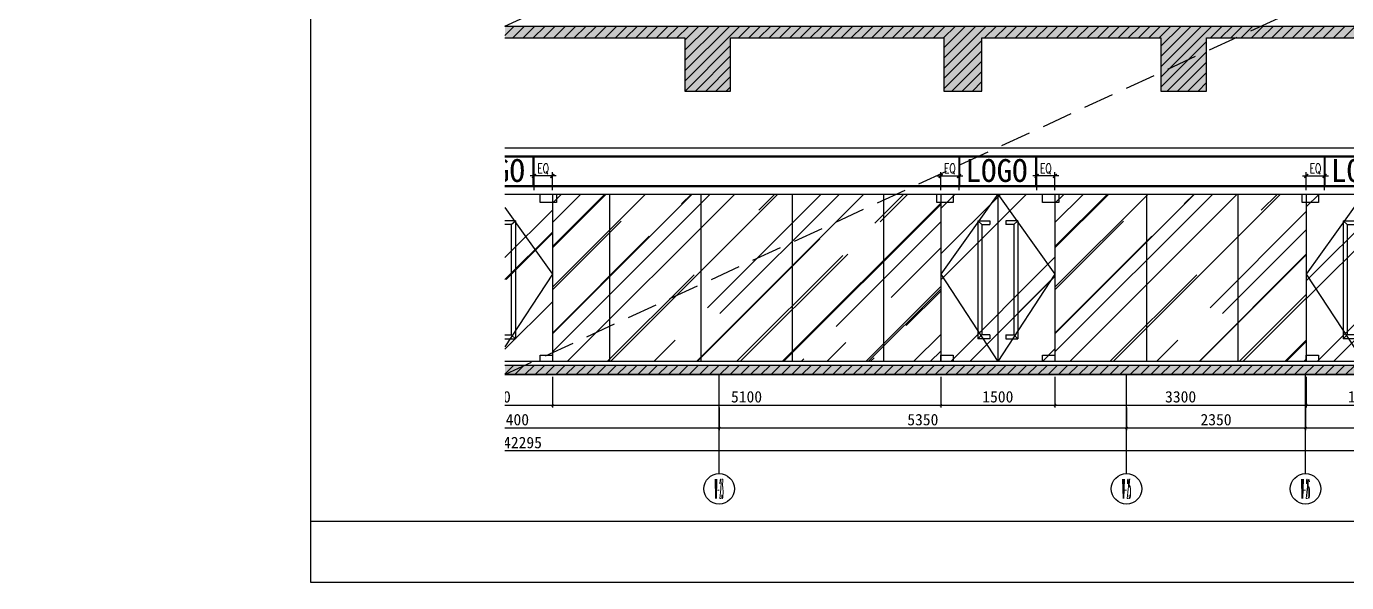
# Model space of a CAD drawing. Header units: millimetres. Extents: x 110215 to 630040, y -488650 to 141897.
# Drawn here: x 188285 to 205620, y 121786 to 129086 of the extents above; entities that cross this region are included whole.
import ezdxf
from ezdxf.enums import TextEntityAlignment as Align
from ezdxf.xclip import XClip

# ---------------------------------------------------------------- set-up
doc = ezdxf.new("R2010")
doc.units = ezdxf.units.MM
doc.header["$LTSCALE"] = 1000
doc.header["$XCLIPFRAME"] = 0
doc.linetypes.add('_DASH', pattern=[0.6, 0.4, -0.2])
doc.layers.get('Defpoints').update_dxf_attribs({"color": 2})
for name, color, linetype in [('0-118标注', 2, 'Continuous'), ('0-140c立面材料填充', 250, 'Continuous'), ('0-140d立面材料分隔', 146, 'Continuous'), ('0-140立面图剖切线', 4, 'Continuous')]:
    doc.layers.add(name, color=color, linetype=linetype)
doc.styles.add('_TCH_AXIS', font='COMPLEX', dxfattribs={"bigfont": 'GBCBIG'})
doc.styles.add('COMPLEX', font='COMPLEX')
doc.styles.add('TXT', font='txt.shx', dxfattribs={"width": 0.7})
doc.styles.add('繁黑体', font='simhei.ttf')
doc.styles.add('黑体', font='simhei.ttf')
doc.dimstyles.new('50', dxfattribs={"dimscale": 50, "dimtxt": 3, "dimasz": 0.6, "dimexe": 0.6, "dimexo": 0.6, "dimtad": 1, "dimdec": 0, "dimdsep": 46, "dimtxsty": '黑体', "dimblk1": 'ARCHTICK', "dimblk2": 'ARCHTICK', "dimsah": 1, "dimcen": 0, "dimdle": 1, "dimclrd": 251, "dimclre": 251, "dimclrt": 2, "dimadec": 0, "dimazin": 0, "dimtfac": 1, "dimtdec": 0, "dimtix": 1, "dimtmove": 2, "dimatfit": 3, "dimldrblk": 'DOT', "dimfxl": 0, "dimtolj": 1, "dimtzin": 0, "dimarcsym": 0})
doc.dimstyles.new('副本 1-50', dxfattribs={"dimscale": 50, "dimtxt": 2.5, "dimasz": 1, "dimexe": 1, "dimexo": 1, "dimgap": 0.6, "dimtad": 1, "dimdec": 0, "dimrnd": 5, "dimzin": 0, "dimdsep": 46, "dimtxsty": 'TXT', "dimblk": 'ARCHTICK', "dimcen": 4, "dimdle": 1, "dimclrd": 3, "dimclre": 3, "dimclrt": 3, "dimadec": 0, "dimazin": 0, "dimtfac": 1, "dimtdec": 0, "dimtix": 1, "dimtmove": 2, "dimatfit": 3, "dimldrblk": 'ARCHTICK', "dimfxl": 0, "dimtolj": 1, "dimtzin": 0, "dimarcsym": 0})

# ---------------------------------------------------------------- blocks, each defined once
blk = doc.blocks.new('_ArchTick')
at = {"color": 0, "linetype": 'ByBlock', "const_width": 0.4}
blk.add_lwpolyline([(-0.5, -0.5), (0.5, 0.5)], dxfattribs=at)
blk = doc.blocks.new('*D130')
at = {"color": 3, "lineweight": -2, "transparency": 16777216}
for p, q in [((2433621, 314332), (2433281, 314332)), ((2433331, 314145), (2433331, 314382)), ((2433571, 314145), (2433571, 314382))]:
    blk.add_line(p, q, dxfattribs=at)
at = {"layer": 'Defpoints', "color": 0, "transparency": 16777216}
for p in [(2433331, 314332), (2433331, 314095), (2433571, 314095)]:
    blk.add_point(p, dxfattribs=at)
at = {"color": 3, "lineweight": -2, "transparency": 16777216, "xscale": 50, "yscale": 50, "zscale": 50, "rotation": 180}
blk.add_blockref('_ArchTick', (2433331, 314332), dxfattribs=at)
at = {"color": 3, "lineweight": -2, "transparency": 16777216, "xscale": 50, "yscale": 50, "zscale": 50}
blk.add_blockref('_ArchTick', (2433571, 314332), dxfattribs=at)
at = {"color": 3, "transparency": 16777216, "insert": (2433451, 314425), "char_height": 125, "attachment_point": 5, "style": 'TXT'}
blk.add_mtext('\\A1;EQ', dxfattribs=at)
blk = doc.blocks.new('*D131')
at = {"color": 3, "lineweight": -2, "transparency": 16777216}
for p, q in [((2432021, 314332), (2432361, 314332)), ((2432071, 314145), (2432071, 314382)), ((2432311, 314145), (2432311, 314382))]:
    blk.add_line(p, q, dxfattribs=at)
at = {"layer": 'Defpoints', "color": 0, "transparency": 16777216}
for p in [(2432311, 314332), (2432071, 314095), (2432311, 314095)]:
    blk.add_point(p, dxfattribs=at)
at = {"color": 3, "lineweight": -2, "transparency": 16777216, "xscale": 50, "yscale": 50, "zscale": 50, "rotation": 180}
blk.add_blockref('_ArchTick', (2432071, 314332), dxfattribs=at)
at = {"color": 3, "lineweight": -2, "transparency": 16777216, "xscale": 50, "yscale": 50, "zscale": 50}
blk.add_blockref('_ArchTick', (2432311, 314332), dxfattribs=at)
at = {"color": 3, "transparency": 16777216, "insert": (2432191, 314425), "char_height": 125, "attachment_point": 5, "style": 'TXT'}
blk.add_mtext('\\A1;EQ', dxfattribs=at)
blk = doc.blocks.new('*D659')
at = {"color": 251, "lineweight": -2, "transparency": 16777216}
for p, q in [((211194, 104840), (211194, 104440)), ((212694, 104840), (212694, 104440)), ((211144, 104470), (212744, 104470))]:
    blk.add_line(p, q, dxfattribs=at)
at = {"layer": 'Defpoints', "color": 0, "transparency": 16777216}
for p in [(211194, 104870), (212694, 104870), (212694, 104470)]:
    blk.add_point(p, dxfattribs=at)
at = {"color": 251, "lineweight": -2, "transparency": 16777216, "xscale": 30, "yscale": 30, "zscale": 30, "rotation": 180}
blk.add_blockref('_ArchTick', (211194, 104470), dxfattribs=at)
at = {"color": 251, "lineweight": -2, "transparency": 16777216, "xscale": 30, "yscale": 30, "zscale": 30}
blk.add_blockref('_ArchTick', (212694, 104470), dxfattribs=at)
at = {"color": 2, "transparency": 16777216, "insert": (211944, 104578), "char_height": 150, "attachment_point": 5, "style": '黑体'}
blk.add_mtext('\\A1;1500', dxfattribs=at)
blk = doc.blocks.new('_DOT')
at = {"color": 0, "linetype": 'ByBlock'}
blk.add_line((-0.5, 0), (-1, 0), dxfattribs=at)
at = {"color": 0, "linetype": 'ByBlock', "const_width": 0.5}
blk.add_lwpolyline([(-0.25, 0, 1), (0.25, 0, 1)], format="xyb", close=True, dxfattribs=at)
blk = doc.blocks.new('*D660')
at = {"color": 251, "lineweight": -2, "transparency": 16777216}
for p, q in [((212694, 104840), (212694, 104440)), ((217794, 104840), (217794, 104440)), ((212644, 104470), (217844, 104470))]:
    blk.add_line(p, q, dxfattribs=at)
at = {"layer": 'Defpoints', "color": 0, "transparency": 16777216}
for p in [(212694, 104870), (217794, 104870), (217794, 104470)]:
    blk.add_point(p, dxfattribs=at)
at = {"color": 251, "lineweight": -2, "transparency": 16777216, "xscale": 30, "yscale": 30, "zscale": 30, "rotation": 180}
blk.add_blockref('_ArchTick', (212694, 104470), dxfattribs=at)
at = {"color": 251, "lineweight": -2, "transparency": 16777216, "xscale": 30, "yscale": 30, "zscale": 30}
blk.add_blockref('_ArchTick', (217794, 104470), dxfattribs=at)
at = {"color": 2, "transparency": 16777216, "insert": (215244, 104578), "char_height": 150, "attachment_point": 5, "style": '黑体'}
blk.add_mtext('\\A1;5100', dxfattribs=at)
blk = doc.blocks.new('*D661')
at = {"color": 251, "lineweight": -2, "transparency": 16777216}
for p, q in [((217794, 104840), (217794, 104440)), ((219294, 104840), (219294, 104440)), ((217744, 104470), (219344, 104470))]:
    blk.add_line(p, q, dxfattribs=at)
at = {"layer": 'Defpoints', "color": 0, "transparency": 16777216}
for p in [(217794, 104870), (219294, 104870), (219294, 104470)]:
    blk.add_point(p, dxfattribs=at)
at = {"color": 251, "lineweight": -2, "transparency": 16777216, "xscale": 30, "yscale": 30, "zscale": 30, "rotation": 180}
blk.add_blockref('_ArchTick', (217794, 104470), dxfattribs=at)
at = {"color": 251, "lineweight": -2, "transparency": 16777216, "xscale": 30, "yscale": 30, "zscale": 30}
blk.add_blockref('_ArchTick', (219294, 104470), dxfattribs=at)
at = {"color": 2, "transparency": 16777216, "insert": (218544, 104578), "char_height": 150, "attachment_point": 5, "style": '黑体'}
blk.add_mtext('\\A1;1500', dxfattribs=at)
blk = doc.blocks.new('*D662')
at = {"color": 251, "lineweight": -2, "transparency": 16777216}
for p, q in [((219294, 104840), (219294, 104440)), ((222594, 104840), (222594, 104440)), ((219244, 104470), (222644, 104470))]:
    blk.add_line(p, q, dxfattribs=at)
at = {"layer": 'Defpoints', "color": 0, "transparency": 16777216}
for p in [(219294, 104870), (222594, 104870), (222594, 104470)]:
    blk.add_point(p, dxfattribs=at)
at = {"color": 251, "lineweight": -2, "transparency": 16777216, "xscale": 30, "yscale": 30, "zscale": 30, "rotation": 180}
blk.add_blockref('_ArchTick', (219294, 104470), dxfattribs=at)
at = {"color": 251, "lineweight": -2, "transparency": 16777216, "xscale": 30, "yscale": 30, "zscale": 30}
blk.add_blockref('_ArchTick', (222594, 104470), dxfattribs=at)
at = {"color": 2, "transparency": 16777216, "insert": (220944, 104578), "char_height": 150, "attachment_point": 5, "style": '黑体'}
blk.add_mtext('\\A1;3300', dxfattribs=at)
blk = doc.blocks.new('*D663')
at = {"color": 251, "lineweight": -2, "transparency": 16777216}
for p, q in [((222594, 104840), (222594, 104440)), ((224094, 104840), (224094, 104440)), ((222544, 104470), (224144, 104470))]:
    blk.add_line(p, q, dxfattribs=at)
at = {"layer": 'Defpoints', "color": 0, "transparency": 16777216}
for p in [(222594, 104870), (224094, 104870), (224094, 104470)]:
    blk.add_point(p, dxfattribs=at)
at = {"color": 251, "lineweight": -2, "transparency": 16777216, "xscale": 30, "yscale": 30, "zscale": 30, "rotation": 180}
blk.add_blockref('_ArchTick', (222594, 104470), dxfattribs=at)
at = {"color": 251, "lineweight": -2, "transparency": 16777216, "xscale": 30, "yscale": 30, "zscale": 30}
blk.add_blockref('_ArchTick', (224094, 104470), dxfattribs=at)
at = {"color": 2, "transparency": 16777216, "insert": (223344, 104578), "char_height": 150, "attachment_point": 5, "style": '黑体'}
blk.add_mtext('\\A1;1500', dxfattribs=at)
blk = doc.blocks.new('*D676')
at = {"color": 251, "lineweight": -2, "transparency": 16777216}
for p, q in [((209484, 104440), (209484, 104140)), ((214884, 104440), (214884, 104140)), ((209434, 104170), (214934, 104170))]:
    blk.add_line(p, q, dxfattribs=at)
at = {"layer": 'Defpoints', "color": 0, "transparency": 16777216}
for p in [(209484, 104470), (214884, 104470), (214884, 104170)]:
    blk.add_point(p, dxfattribs=at)
at = {"color": 251, "lineweight": -2, "transparency": 16777216, "xscale": 30, "yscale": 30, "zscale": 30, "rotation": 180}
blk.add_blockref('_ArchTick', (209484, 104170), dxfattribs=at)
at = {"color": 251, "lineweight": -2, "transparency": 16777216, "xscale": 30, "yscale": 30, "zscale": 30}
blk.add_blockref('_ArchTick', (214884, 104170), dxfattribs=at)
at = {"color": 2, "transparency": 16777216, "insert": (212184, 104278), "char_height": 150, "attachment_point": 5, "style": '黑体'}
blk.add_mtext('\\A1;5400', dxfattribs=at)
blk = doc.blocks.new('*D677')
at = {"color": 251, "lineweight": -2, "transparency": 16777216}
for p, q in [((214884, 104440), (214884, 104140)), ((220234, 104440), (220234, 104140)), ((214834, 104170), (220284, 104170))]:
    blk.add_line(p, q, dxfattribs=at)
at = {"layer": 'Defpoints', "color": 0, "transparency": 16777216}
for p in [(214884, 104470), (220234, 104470), (220234, 104170)]:
    blk.add_point(p, dxfattribs=at)
at = {"color": 251, "lineweight": -2, "transparency": 16777216, "xscale": 30, "yscale": 30, "zscale": 30, "rotation": 180}
blk.add_blockref('_ArchTick', (214884, 104170), dxfattribs=at)
at = {"color": 251, "lineweight": -2, "transparency": 16777216, "xscale": 30, "yscale": 30, "zscale": 30}
blk.add_blockref('_ArchTick', (220234, 104170), dxfattribs=at)
at = {"color": 2, "transparency": 16777216, "insert": (217559, 104278), "char_height": 150, "attachment_point": 5, "style": '黑体'}
blk.add_mtext('\\A1;5350', dxfattribs=at)
blk = doc.blocks.new('*D678')
at = {"color": 251, "lineweight": -2, "transparency": 16777216}
for p, q in [((220234, 104440), (220234, 104140)), ((222584, 104440), (222584, 104140)), ((220184, 104170), (222634, 104170))]:
    blk.add_line(p, q, dxfattribs=at)
at = {"layer": 'Defpoints', "color": 0, "transparency": 16777216}
for p in [(220234, 104470), (222584, 104470), (222584, 104170)]:
    blk.add_point(p, dxfattribs=at)
at = {"color": 251, "lineweight": -2, "transparency": 16777216, "xscale": 30, "yscale": 30, "zscale": 30, "rotation": 180}
blk.add_blockref('_ArchTick', (220234, 104170), dxfattribs=at)
at = {"color": 251, "lineweight": -2, "transparency": 16777216, "xscale": 30, "yscale": 30, "zscale": 30}
blk.add_blockref('_ArchTick', (222584, 104170), dxfattribs=at)
at = {"color": 2, "transparency": 16777216, "insert": (221409, 104278), "char_height": 150, "attachment_point": 5, "style": '黑体'}
blk.add_mtext('\\A1;2350', dxfattribs=at)
blk = doc.blocks.new('*D679')
at = {"color": 251, "lineweight": -2, "transparency": 16777216}
for p, q in [((222584, 104440), (222584, 104140)), ((225284, 104440), (225284, 104140)), ((222534, 104170), (225334, 104170))]:
    blk.add_line(p, q, dxfattribs=at)
at = {"layer": 'Defpoints', "color": 0, "transparency": 16777216}
for p in [(222584, 104470), (225284, 104470), (225284, 104170)]:
    blk.add_point(p, dxfattribs=at)
at = {"color": 251, "lineweight": -2, "transparency": 16777216, "xscale": 30, "yscale": 30, "zscale": 30, "rotation": 180}
blk.add_blockref('_ArchTick', (222584, 104170), dxfattribs=at)
at = {"color": 251, "lineweight": -2, "transparency": 16777216, "xscale": 30, "yscale": 30, "zscale": 30}
blk.add_blockref('_ArchTick', (225284, 104170), dxfattribs=at)
at = {"color": 2, "transparency": 16777216, "insert": (223934, 104278), "char_height": 150, "attachment_point": 5, "style": '黑体'}
blk.add_mtext('\\A1;2700', dxfattribs=at)
blk = doc.blocks.new('*D684')
at = {"color": 251, "lineweight": -2, "transparency": 16777216}
for p, q in [((191154, 104140), (191154, 103840)), ((233449, 104140), (233449, 103840)), ((233499, 103870), (191104, 103870))]:
    blk.add_line(p, q, dxfattribs=at)
at = {"layer": 'Defpoints', "color": 0, "transparency": 16777216}
for p in [(191154, 104170), (233449, 104170), (191154, 103870)]:
    blk.add_point(p, dxfattribs=at)
at = {"color": 251, "lineweight": -2, "transparency": 16777216, "xscale": 30, "yscale": 30, "zscale": 30, "rotation": 180}
blk.add_blockref('_ArchTick', (191154, 103870), dxfattribs=at)
at = {"color": 251, "lineweight": -2, "transparency": 16777216, "xscale": 30, "yscale": 30, "zscale": 30}
blk.add_blockref('_ArchTick', (233449, 103870), dxfattribs=at)
at = {"color": 2, "transparency": 16777216, "insert": (212302, 103977), "char_height": 150, "attachment_point": 5, "style": '黑体'}
blk.add_mtext('\\A1;42295', dxfattribs=at)
blk = doc.blocks.new('_AXISO')
blk.add_circle((0, 0), 0.5)
at = {"style": 'COMPLEX', "width": 1.041667}
blk.add_attdef('A', text='', height=0.56, dxfattribs=at).set_placement((-0.25, -0.28), (0.25, -0.28), align=Align.FIT)
blk = doc.blocks.new('kjlkj')
at = {"layer": '0-140c立面材料填充'}
h = blk.add_hatch(dxfattribs=at)
h.set_pattern_fill('AR-RROOF', color=256, scale=50, angle=45, style=0)
h.set_pattern_definition([(45, (2419215.6, 311894.9), (1077.63, 2873.68), [19050, -2540, 6350, -1270]), (45, (2419961, 313538.3), (-2092.4, 296.35), [3810, -419.1, 7620, -952.5]), (45, (2418901.25, 313107.2), (4068.056, 5271.41), [10160, -1778, 5080, -1270])])
h.paths.add_polyline_path([(2433571.1, 314094.9), (2432071.1, 314094.9), (2432071.1, 311894.9), (2433571.1, 311894.9)])
at = {"color": 8}
for p, q in [((2432311.1, 314194.9), (2432311.1, 314594.9)), ((2432321.1, 314194.9), (2432321.1, 314594.9)), ((2433321.1, 314194.9), (2433321.1, 314594.9)), ((2433331.1, 314194.9), (2433331.1, 314594.9))]:
    blk.add_line(p, q, dxfattribs=at)
for points in [[(2432821.1, 314094.9), (2432071.1, 313044.9), (2432821.1, 311894.9)], [(2432821.1, 314094.9), (2433571.1, 313044.9), (2432821.1, 311894.9)]]:
    blk.add_lwpolyline(points, dxfattribs=at)
at = {"layer": '0-140d立面材料分隔'}
for p, q in [((2432071.1, 314094.9), (2432071.1, 311894.9)), ((2432821.1, 314094.9), (2432821.1, 311894.9)), ((2433571.1, 314094.9), (2433571.1, 311894.9))]:
    blk.add_line(p, q, dxfattribs=at)
at = {"layer": '0-140d立面材料分隔', "color": 1}
for p, q in [((2432609.7, 313694.9, -219.5), (2432556.9, 313744.9, -219.5)), ((2432556.9, 313744.9, -219.5), (2432556.9, 312194.9)), ((2432556.9, 313744.9, -219.5), (2432715.4, 313744.9, -219.5)), ((2432609.7, 313694.9, -219.5), (2432609.7, 312244.9)), ((2432609.7, 313694.9, -219.5), (2432715.4, 313694.9, -219.5)), ((2432715.4, 313744.9, -219.5), (2432715.4, 313694.9, -219.5)), ((2432926.8, 313744.9, -219.5), (2432926.8, 313694.9, -219.5)), ((2433085.4, 313744.9, -219.5), (2432926.8, 313744.9, -219.5)), ((2433032.5, 313694.9, -219.5), (2432926.8, 313694.9, -219.5)), ((2433032.5, 313694.9, -219.5), (2433085.4, 313744.9, -219.5)), ((2433032.5, 313694.9, -219.5), (2433032.5, 312244.9)), ((2433085.4, 313744.9, -219.5), (2433085.4, 312194.9)), ((2432609.7, 312244.9), (2432556.9, 312194.9)), ((2432715.4, 312244.9), (2432609.7, 312244.9)), ((2432715.4, 312244.9), (2432715.4, 312194.9)), ((2432926.8, 312244.9), (2433032.5, 312244.9)), ((2432926.8, 312244.9), (2432926.8, 312194.9)), ((2433032.5, 312244.9), (2433085.4, 312194.9)), ((2432715.4, 312194.9), (2432556.9, 312194.9)), ((2432926.8, 312194.9), (2433085.4, 312194.9))]:
    blk.add_line(p, q, dxfattribs=at)
for points in [[(2432018.3, 314094.9), (2432233.1, 314094.9), (2432233.1, 313984.9), (2432018.3, 313984.9)], [(2433409.2, 314094.9), (2433624, 314094.9), (2433624, 313984.9), (2433409.2, 313984.9)], [(2432071.1, 311978.2), (2432233.1, 311978.2), (2432233.1, 311894.9), (2432071.1, 311894.9)], [(2433409.2, 311978.2), (2433571.1, 311978.2), (2433571.1, 311894.9), (2433409.2, 311894.9)]]:
    blk.add_lwpolyline(points, close=True, dxfattribs=at)
at = {"color": 1, "style": '繁黑体'}
blk.add_text('LOGO', height=300, dxfattribs=at).set_placement((2432396, 314253.3, -219.5))
at = {"color": 8}
dim = blk.add_linear_dim(base=(2432311.1, 314332.1), p1=(2432071.1, 314094.9), p2=(2432311.1, 314094.9), text='EQ', dimstyle='副本 1-50', dxfattribs=at)
dim.commit()
dim.dimension.update_dxf_attribs({"geometry": '*D131', "text_midpoint": (2432191.1, 314424.6)})
dim = blk.add_linear_dim(base=(2433331.1, 314332.1), p1=(2433571.1, 314094.9), p2=(2433331.1, 314094.9), angle=180, text='EQ', dimstyle='副本 1-50', dxfattribs=at)
dim.commit()
dim.dimension.update_dxf_attribs({"geometry": '*D130', "text_midpoint": (2433451.1, 314424.6)})
blk = doc.blocks.new('DFSSDFSFS')
h = blk.add_hatch()
h.set_pattern_fill('ANSI31', color=250, scale=30)
h.paths.add_polyline_path([(204983.9, 108590.5), (204983.9, 109290.5), (208485.4, 109290.5), (208485.4, 108590.5), (209085.8, 108590.5), (209085.8, 109290.5), (210938.6, 109290.5), (210938.6, 108590.5), (211541.4, 108590.5), (211541.4, 109290.5), (214435.6, 109290.5), (214435.6, 108590.5), (215035.6, 108590.5), (215035.6, 109290.5), (217835.3, 109290.5), (217835.3, 108590.5), (218335.3, 108590.5), (218335.3, 109290.5), (220685.2, 109290.5), (220685.2, 108590.5), (221285.2, 108590.5), (221285.2, 109290.5), (224209, 109290.5), (224209, 108590.5), (224610.9, 108590.5), (224610.9, 109290.5), (224670.5, 109290.5), (224670.5, 108590.5), (225270.5, 108590.5), (225270.5, 109290.5), (227405.9, 109290.5), (227405.9, 108590.5), (227905.9, 108590.5), (227905.9, 109290.5), (230205.9, 109290.5), (230205.9, 108590.5), (230705.9, 108590.5), (230705.9, 109290.5), (232848.6, 109290.5), (232848.6, 108590.5), (233449.1, 108590.5), (233449.1, 109440.5), (191154.1, 109440.5), (191154.1, 109290.5), (193143.1, 109290.5), (193143.1, 108590.5), (193764.9, 108590.5), (193764.9, 109290.5), (196277.3, 109290.5), (196277.3, 108590.5), (196888.2, 108590.5), (196888.2, 109290.5), (199935.7, 109290.5), (199935.7, 108590.5), (200535.7, 108590.5), (200535.7, 109290.5), (204383.9, 109290.5), (204383.9, 108590.5)])
h = blk.add_hatch()
h.set_pattern_fill('ANSI31', color=250, scale=30)
h.paths.add_polyline_path([(233449.1, 104870.5), (233449.1, 104990.5), (191154.1, 104990.5), (191154.1, 104870.5)])
at = {"layer": '0-140c立面材料填充'}
h = blk.add_hatch(dxfattribs=at)
h.set_pattern_fill('AR-CONC', color=256)
h.paths.add_polyline_path([(224670.5, 108590.5), (225270.5, 108590.5), (225270.5, 109290.5), (227405.9, 109290.5), (227405.9, 108590.5), (227905.9, 108590.5), (227905.9, 109290.5), (230205.9, 109290.5), (230205.9, 108590.5), (230705.9, 108590.5), (230705.9, 109290.5), (232848.6, 109290.5), (232848.6, 108590.5), (233449.1, 108590.5), (233449.1, 109440.5), (191154.1, 109440.5), (191154.1, 109290.5), (193143.1, 109290.5), (193143.1, 108590.5), (193764.9, 108590.5), (193764.9, 109290.5), (196277.3, 109290.5), (196277.3, 108590.5), (196888.2, 108590.5), (196888.2, 109290.5), (199935.7, 109290.5), (199935.7, 108590.5), (200535.7, 108590.5), (200535.7, 109290.5), (204383.9, 109290.5), (204383.9, 108590.5), (204983.9, 108590.5), (204983.9, 109290.5), (208485.4, 109290.5), (208485.4, 108590.5), (209085.8, 108590.5), (209085.8, 109290.5), (210938.6, 109290.5), (210938.6, 108590.5), (211541.4, 108590.5), (211541.4, 109290.5), (214435.6, 109290.5), (214435.6, 108590.5), (215035.6, 108590.5), (215035.6, 109290.5), (217835.3, 109290.5), (217835.3, 108590.5), (218335.3, 108590.5), (218335.3, 109290.5), (220685.2, 109290.5), (220685.2, 108590.5), (221285.2, 108590.5), (221285.2, 109290.5), (224209, 109290.5), (224209, 108590.5), (224610.9, 108590.5), (224610.9, 109290.5), (224670.5, 109290.5)])
h = blk.add_hatch(dxfattribs=at)
h.set_pattern_fill('AR-RROOF', color=256, scale=600, angle=45)
h.set_pattern_definition([(45, (223864.1, 191670.97), (509.117, 1357.645), [9000, -1200, 3000, -600]), (45, (224216.25, 192447.4), (-988.535, 140.007), [1800, -198, 3600, -450]), (45, (223715.6, 192243.72), (1921.9162, 2490.43), [4800, -840, 2400, -600])])
h.paths.add_polyline_path([(212694.1, 107240.5), (212694.1, 105040.5), (217794.1, 105040.5), (217794.1, 107240.5)])
h = blk.add_hatch(dxfattribs=at)
h.set_pattern_fill('AR-RROOF', color=256, scale=600, angle=45)
h.set_pattern_definition([(45, (230464.1, 191670.97), (509.117, 1357.645), [9000, -1200, 3000, -600]), (45, (230816.25, 192447.4), (-988.535, 140.007), [1800, -198, 3600, -450]), (45, (230315.6, 192243.72), (1921.9162, 2490.43), [4800, -840, 2400, -600])])
h.paths.add_polyline_path([(219294.1, 107240.5), (219294.1, 105040.5), (222594.1, 105040.5), (222594.1, 107240.5)])
h = blk.add_hatch(dxfattribs=at)
h.set_pattern_fill('AR-CONC', color=256)
h.paths.add_polyline_path([(233449.1, 104870.5), (233449.1, 104990.5), (191154.1, 104990.5), (191154.1, 104870.5)])
at = {"color": 251}
for p, q in [((213444.1, 107240.5), (213444.1, 105040.5)), ((214644.1, 107240.5), (214644.1, 105040.5)), ((215844.1, 107240.5), (215844.1, 105040.5)), ((217044.1, 107240.5), (217044.1, 105040.5)), ((220494.1, 107240.5), (220494.1, 105040.5)), ((221694.1, 107240.5), (221694.1, 105040.5))]:
    blk.add_line(p, q, dxfattribs=at)
for p, q in [((233449.1, 104990.5), (191154.1, 104990.5)), ((233449.1, 104870.5), (191154.1, 104870.5))]:
    blk.add_line(p, q)
for points in [[(204983.9, 109290.5), (208485.4, 109290.5), (208485.4, 108590.5), (209085.8, 108590.5), (209085.8, 109290.5), (210938.6, 109290.5), (210938.6, 108590.5), (211541.4, 108590.5), (211541.4, 109290.5), (214435.6, 109290.5), (214435.6, 108590.5), (215035.6, 108590.5), (215035.6, 109290.5), (217835.3, 109290.5), (217835.3, 108590.5), (218335.3, 108590.5), (218335.3, 109290.5), (220685.2, 109290.5), (220685.2, 108590.5), (221285.2, 108590.5), (221285.2, 109290.5), (224209, 109290.5)], [(233449.1, 109440.5), (191154.1, 109440.5)]]:
    blk.add_lwpolyline(points)
blk.add_lwpolyline([(233449.1, 104990.5), (191154.1, 104990.5), (191154.1, 104870.5), (233449.1, 104870.5)], close=True)
at = {"layer": '0-118标注'}
for p, q in [((214884.2, 103570.5, 13.8), (214884.2, 104870.5)), ((220234.2, 103570.5, 13.8), (220234.2, 104870.5)), ((222584.2, 103570.5, 13.8), (222584.2, 104870.5))]:
    blk.add_line(p, q, dxfattribs=at)
at = {"layer": '0-140d立面材料分隔'}
for p, q in [((208709.1, 107740.5), (229649.1, 107740.5)), ((208709.1, 107730.5), (229649.1, 107730.5)), ((208709.1, 107350.5), (229649.1, 107350.5)), ((208709.1, 107340.5), (229649.1, 107340.5)), ((208709.1, 107240.5), (229649.1, 107240.5))]:
    blk.add_line(p, q, dxfattribs=at)
at = {"layer": '0-140立面图剖切线'}
for p, q in [((233449.1, 107840.5), (191054.1, 107840.5)), ((233449.1, 105040.5), (191154.1, 105040.5))]:
    blk.add_line(p, q, dxfattribs=at)
at = {"color": 8}
for p in [(-2220877, -206854.4), (-2214277, -206854.4), (-2209477, -206854.4)]:
    blk.add_blockref('kjlkj', p, dxfattribs=at)
at = {"layer": '0-118标注'}
ref = blk.add_blockref('_AXISO', (214884.2, 103370.5, 13.8), dxfattribs=dict(at, xscale=400, yscale=400, zscale=400))
ref.add_attrib('A', 'W-23', dxfattribs={"layer": '0', "height": 257.36, "style": '_TCH_AXIS', "width": 0.107143}).set_placement((214829, 103241.8, 13.8), (214939.3, 103241.8, 13.8), align=Align.FIT)
ref = blk.add_blockref('_AXISO', (220234.2, 103370.5, 13.8), dxfattribs=dict(at, xscale=400, yscale=400, zscale=400))
ref.add_attrib('A', 'W-25', dxfattribs={"layer": '0', "height": 257.36, "style": '_TCH_AXIS', "width": 0.107143}).set_placement((220179, 103241.8, 13.8), (220289.3, 103241.8, 13.8), align=Align.FIT)
ref = blk.add_blockref('_AXISO', (222584.2, 103370.5, 13.8), dxfattribs=dict(at, xscale=400, yscale=400, zscale=400))
ref.add_attrib('A', 'W-26', dxfattribs={"layer": '0', "height": 257.36, "style": '_TCH_AXIS', "width": 0.107143}).set_placement((222529, 103241.8, 13.8), (222639.3, 103241.8, 13.8), align=Align.FIT)
for base, p1, p2, picture, middle in [((212694.1, 104470.5), (211194.1, 104870.5), (212694.1, 104870.5), '*D659', (211944.1, 104577.6)), ((217794.1, 104470.5), (212694.1, 104870.5), (217794.1, 104870.5), '*D660', (215244.1, 104577.6)), ((219294.1, 104470.5), (217794.1, 104870.5), (219294.1, 104870.5), '*D661', (218544.1, 104577.6)), ((222594.1, 104470.5), (219294.1, 104870.5), (222594.1, 104870.5), '*D662', (220944.1, 104577.6)), ((224094.1, 104470.5), (222594.1, 104870.5), (224094.1, 104870.5), '*D663', (223344.1, 104577.6)), ((214884.2, 104170.5), (209484.2, 104470.5), (214884.2, 104470.5), '*D676', (212184.2, 104277.6)), ((220234.2, 104170.5), (214884.2, 104470.5), (220234.2, 104470.5), '*D677', (217559.2, 104277.6)), ((222584.2, 104170.5), (220234.2, 104470.5), (222584.2, 104470.5), '*D678', (221409.2, 104277.6)), ((225284.2, 104170.5), (222584.2, 104470.5), (225284.2, 104470.5), '*D679', (223934.2, 104277.6)), ((191154.1, 103870.5), (233449.1, 104170.5), (191154.1, 104170.5), '*D684', (212301.6, 103976.7))]:
    dim = blk.add_linear_dim(base=base, p1=p1, p2=p2, dimstyle='50', override={"dimfxl": 10, "dimarcsym": 1})
    dim.commit()
    dim.dimension.update_dxf_attribs({"geometry": picture, "text_midpoint": middle})

msp = doc.modelspace()

# ---------------------------------------------------------------- linework, layer by layer
at = {"color": 251, "linetype": '_DASH'}
for p, q in [((216173.3, 139032.7), (194563.9, 129086.1)), ((216168.2, 134462.7), (194572.1, 124516.1))]:
    msp.add_line(p, q, dxfattribs=at)
msp.add_line((217564, 122585.6), (192018.6, 122585.6))
msp.add_lwpolyline([(192018.6, 141896.8), (217564, 141896.8), (217564, 121785.6), (192018.6, 121785.6)], close=True)

# ---------------------------------------------------------------- block references
ref = msp.add_blockref('DFSSDFSFS', (-17503, 19645.6))
XClip(ref).set_block_clipping_path([(212070.7011709166, 102517.9309055315), (234162.2563131692, 111773.502334103)])

doc.saveas('drawing.dxf')
